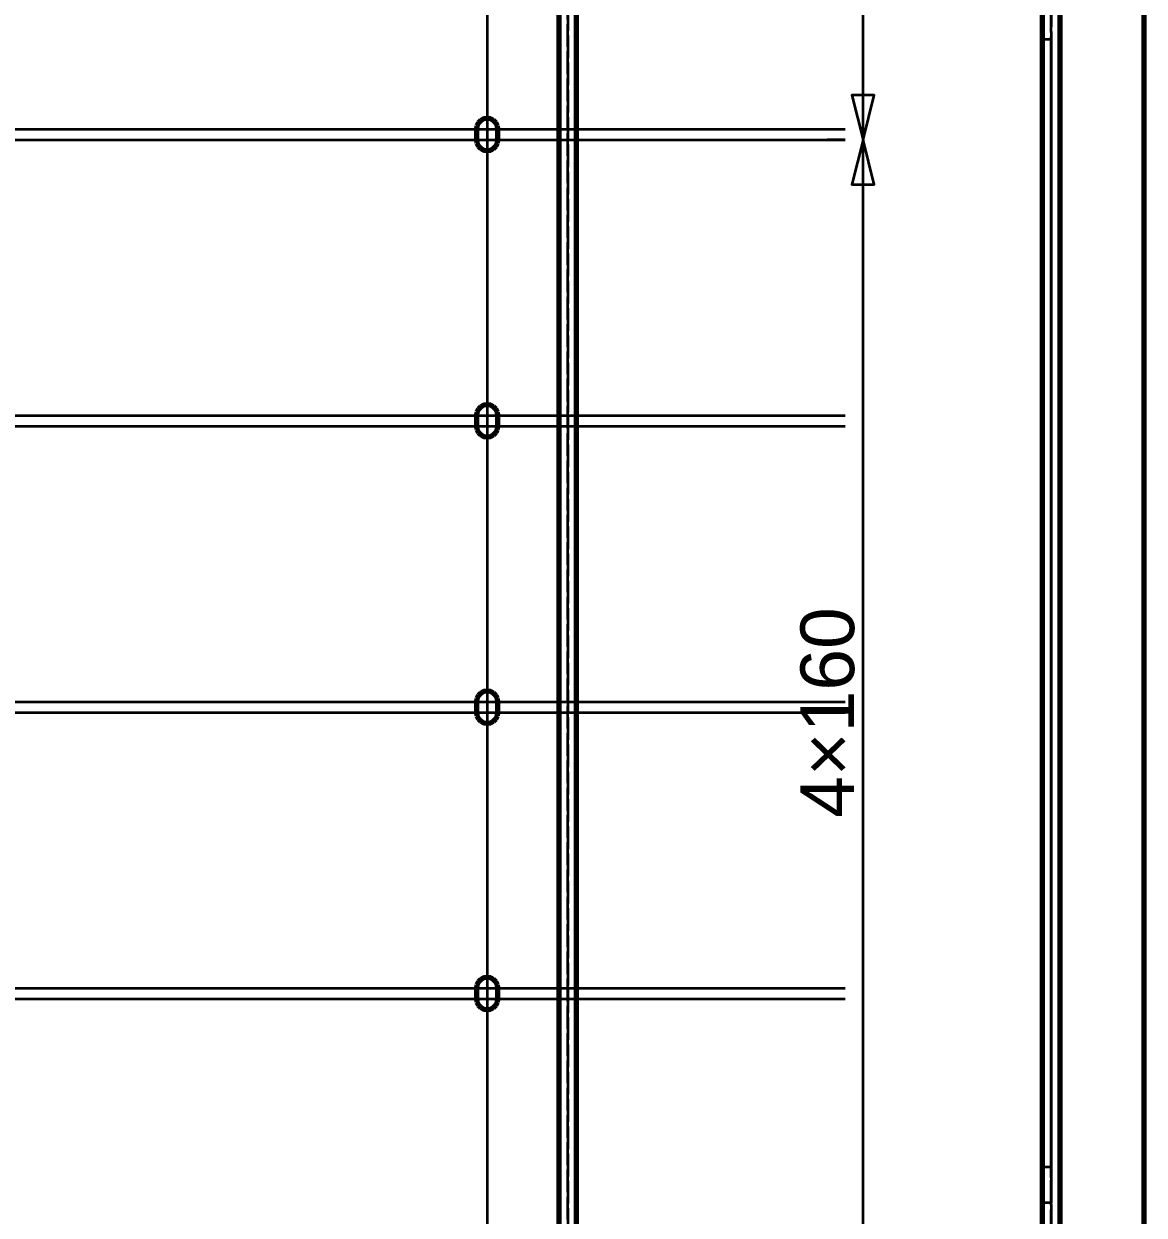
# Model space of a CAD drawing. Header units: millimetres. Extents: x 0 to 420, y 0 to 297.
# Drawn here: x 189.1 to 251.7, y 175.6 to 242.2 of the extents above; entities that cross this region are included whole.
import ezdxf
from ezdxf.enums import TextEntityAlignment as Align

# ---------------------------------------------------------------- set-up
doc = ezdxf.new("R2010")
doc.units = ezdxf.units.MM
doc.linetypes.add('CENTER', pattern=[5.08, 3.175, -0.635, 0.635, -0.635])
doc.linetypes.add('DASHED', pattern=[1.524, 1.27, -0.254])
doc.styles.add('GOST', font='Arial')

msp = doc.modelspace()

# ---------------------------------------------------------------- linework, layer by layer
at = {"color": 1, "lineweight": 70}
for p, q in [((219, 257), (219, 160.931)), ((246, 257), (246, 160.931)), ((220, 160.931), (220, 256.779)), ((247, 160.931), (247, 256.779)), ((251.7, 158.605), (251.7, 254.7)), ((214.429, 236.485), (214.4, 236.3)), ((214.515, 236.653), (214.429, 236.485)), ((214.647, 236.785), (214.515, 236.653)), ((214.815, 236.871), (214.647, 236.785)), ((215, 236.9), (214.815, 236.871)), ((215.185, 236.871), (215, 236.9)), ((215.353, 236.785), (215.185, 236.871)), ((215.485, 236.653), (215.353, 236.785)), ((215.571, 236.485), (215.485, 236.653)), ((215.6, 236.3), (215.571, 236.485)), ((214.4, 236.3), (214.4, 235.7)), ((214.4, 235.7), (214.429, 235.515)), ((215.571, 235.515), (215.6, 235.7)), ((215.6, 235.7), (215.6, 236.3)), ((214.429, 235.515), (214.515, 235.347)), ((214.515, 235.347), (214.647, 235.215)), ((214.647, 235.215), (214.815, 235.129)), ((214.815, 235.129), (215, 235.1)), ((215, 235.1), (215.185, 235.129)), ((215.185, 235.129), (215.353, 235.215)), ((215.353, 235.215), (215.485, 235.347)), ((215.485, 235.347), (215.571, 235.515)), ((214.429, 220.485), (214.4, 220.3)), ((214.515, 220.653), (214.429, 220.485)), ((214.647, 220.785), (214.515, 220.653)), ((214.815, 220.871), (214.647, 220.785)), ((215, 220.9), (214.815, 220.871)), ((215.185, 220.871), (215, 220.9)), ((215.353, 220.785), (215.185, 220.871)), ((215.485, 220.653), (215.353, 220.785)), ((215.571, 220.485), (215.485, 220.653)), ((215.6, 220.3), (215.571, 220.485)), ((214.4, 220.3), (214.4, 219.7)), ((214.4, 219.7), (214.429, 219.515)), ((215.571, 219.515), (215.6, 219.7)), ((215.6, 219.7), (215.6, 220.3)), ((214.429, 219.515), (214.515, 219.347)), ((214.515, 219.347), (214.647, 219.215)), ((214.647, 219.215), (214.815, 219.129)), ((214.815, 219.129), (215, 219.1)), ((215, 219.1), (215.185, 219.129)), ((215.185, 219.129), (215.353, 219.215)), ((215.353, 219.215), (215.485, 219.347)), ((215.485, 219.347), (215.571, 219.515)), ((214.429, 204.485), (214.4, 204.3)), ((214.515, 204.653), (214.429, 204.485)), ((214.647, 204.785), (214.515, 204.653)), ((214.815, 204.871), (214.647, 204.785)), ((215, 204.9), (214.815, 204.871)), ((215.185, 204.871), (215, 204.9)), ((215.353, 204.785), (215.185, 204.871)), ((215.485, 204.653), (215.353, 204.785)), ((215.571, 204.485), (215.485, 204.653)), ((215.6, 204.3), (215.571, 204.485)), ((214.4, 204.3), (214.4, 203.7)), ((214.4, 203.7), (214.429, 203.515)), ((215.571, 203.515), (215.6, 203.7)), ((215.6, 203.7), (215.6, 204.3)), ((214.429, 203.515), (214.515, 203.347)), ((214.515, 203.347), (214.647, 203.215)), ((214.647, 203.215), (214.815, 203.129)), ((214.815, 203.129), (215, 203.1)), ((215, 203.1), (215.185, 203.129)), ((215.185, 203.129), (215.353, 203.215)), ((215.353, 203.215), (215.485, 203.347)), ((215.485, 203.347), (215.571, 203.515)), ((214.429, 188.485), (214.4, 188.3)), ((214.515, 188.653), (214.429, 188.485)), ((214.647, 188.785), (214.515, 188.653)), ((214.815, 188.871), (214.647, 188.785)), ((215, 188.9), (214.815, 188.871)), ((215.185, 188.871), (215, 188.9)), ((215.353, 188.785), (215.185, 188.871)), ((215.485, 188.653), (215.353, 188.785)), ((215.571, 188.485), (215.485, 188.653)), ((215.6, 188.3), (215.571, 188.485)), ((214.4, 188.3), (214.4, 187.7)), ((215.6, 187.7), (215.6, 188.3)), ((214.4, 187.7), (214.429, 187.515)), ((214.429, 187.515), (214.515, 187.347)), ((214.515, 187.347), (214.647, 187.215)), ((214.647, 187.215), (214.815, 187.129)), ((214.815, 187.129), (215, 187.1)), ((215, 187.1), (215.185, 187.129)), ((215.185, 187.129), (215.353, 187.215)), ((215.353, 187.215), (215.485, 187.347)), ((215.485, 187.347), (215.571, 187.515)), ((215.571, 187.515), (215.6, 187.7))]:
    msp.add_line(p, q, dxfattribs=at)
at = {"color": 7, "lineweight": 35}
for p, q in [((236, 235.7), (236, 257)), ((215, 249.7), (215, 142.932)), ((215, 249.1), (215, 142.932)), ((72.6, 236.3), (235, 236.3)), ((72.6, 235.7), (235, 235.7)), ((217.6, 236.3), (235, 236.3)), ((217.6, 235.7), (235, 235.7)), ((235, 235.7), (234, 235.7)), ((235, 235.7), (234, 235.7)), ((236, 171.7), (236, 235.7)), ((215, 233.7), (215, 142.932)), ((215, 233.1), (215, 142.932)), ((72.6, 220.3), (235, 220.3)), ((72.6, 219.7), (235, 219.7)), ((217.6, 220.3), (235, 220.3)), ((217.6, 219.7), (235, 219.7)), ((215, 217.7), (215, 142.932)), ((215, 217.1), (215, 142.932)), ((72.6, 204.3), (235, 204.3)), ((72.6, 203.7), (235, 203.7)), ((217.6, 204.3), (235, 204.3)), ((217.6, 203.7), (235, 203.7)), ((215, 201.7), (215, 142.932)), ((215, 201.1), (215, 142.932)), ((72.6, 188.3), (235, 188.3)), ((217.6, 188.3), (235, 188.3)), ((72.6, 187.7), (235, 187.7)), ((217.6, 187.7), (235, 187.7)), ((215, 185.7), (215, 142.932)), ((215, 185.1), (215, 142.932))]:
    msp.add_line(p, q, dxfattribs=at)
at = {"color": 5, "linetype": 'DASHED', "lineweight": 35}
for p, q in [((246, 160.931), (246, 257)), ((246.5, 160.931), (246.5, 257)), ((246.5, 257), (246.5, 160.931)), ((219.5, 256.779), (219.5, 160.931)), ((219.5, 158.605), (219.5, 254.7)), ((220, 158.605), (220, 254.7)), ((251.7, 158.605), (251.7, 254.7)), ((251.7, 254.7), (251.7, 158.605)), ((251.7, 254.7), (251.7, 158.605)), ((246, 241.3), (246, 178.3)), ((246, 178.3), (246, 241.3)), ((246.5, 241.3), (246, 241.3)), ((246.5, 241.3), (246, 241.3)), ((246.5, 178.3), (246.5, 241.3)), ((246.5, 241.3), (246.5, 178.3)), ((214.4, 236.3), (214.429, 236.485)), ((214.429, 236.485), (214.515, 236.653)), ((214.515, 236.653), (214.647, 236.785)), ((214.647, 236.785), (214.815, 236.871)), ((214.815, 236.871), (215, 236.9)), ((215, 236.9), (215.185, 236.871)), ((215.185, 236.871), (215.353, 236.785)), ((215.353, 236.785), (215.485, 236.653)), ((215.485, 236.653), (215.571, 236.485)), ((215.571, 236.485), (215.6, 236.3)), ((246, 236.896), (246, 236.9)), ((246, 236.9), (246, 236.896)), ((246, 236.896), (246, 236.9)), ((246, 236.9), (246, 236.896)), ((246, 236.885), (246, 236.896)), ((246, 236.896), (246, 236.885)), ((246, 236.885), (246, 236.896)), ((246, 236.896), (246, 236.885)), ((246, 236.866), (246, 236.885)), ((246, 236.885), (246, 236.866)), ((246, 236.866), (246, 236.885)), ((246, 236.885), (246, 236.866)), ((246, 236.841), (246, 236.866)), ((246, 236.866), (246, 236.841)), ((246, 236.841), (246, 236.866)), ((246, 236.866), (246, 236.841)), ((246, 236.808), (246, 236.841)), ((246, 236.841), (246, 236.808)), ((246, 236.808), (246, 236.841)), ((246, 236.841), (246, 236.808)), ((246, 236.769), (246, 236.808)), ((246, 236.808), (246, 236.769)), ((246, 236.769), (246, 236.808)), ((246, 236.808), (246, 236.769)), ((246, 236.724), (246, 236.769)), ((246, 236.769), (246, 236.724)), ((246, 236.724), (246, 236.769)), ((246, 236.769), (246, 236.724)), ((246, 236.674), (246, 236.724)), ((246, 236.724), (246, 236.674)), ((246, 236.674), (246, 236.724)), ((246, 236.724), (246, 236.674)), ((246, 236.619), (246, 236.674)), ((246, 236.674), (246, 236.619)), ((246, 236.619), (246, 236.674)), ((246, 236.674), (246, 236.619)), ((246, 236.56), (246, 236.619)), ((246, 236.619), (246, 236.56)), ((246, 236.56), (246, 236.619)), ((246, 236.619), (246, 236.56)), ((246, 236.498), (246, 236.56)), ((246, 236.56), (246, 236.498)), ((246, 236.498), (246, 236.56)), ((246, 236.56), (246, 236.498)), ((246, 236.434), (246, 236.498)), ((246, 236.498), (246, 236.434)), ((246, 236.434), (246, 236.498)), ((246, 236.498), (246, 236.434)), ((246, 236.367), (246, 236.434)), ((246, 236.434), (246, 236.367)), ((246, 236.367), (246, 236.434)), ((246, 236.434), (246, 236.367)), ((246, 236.3), (246, 236.367)), ((246, 236.367), (246, 236.3)), ((246, 236.3), (246, 236.367)), ((246, 236.367), (246, 236.3)), ((246.5, 236.896), (246.5, 236.9)), ((246.5, 236.9), (246.5, 236.896)), ((246.5, 236.896), (246.5, 236.9)), ((246.5, 236.9), (246.5, 236.896)), ((246.5, 236.885), (246.5, 236.896)), ((246.5, 236.896), (246.5, 236.885)), ((246.5, 236.885), (246.5, 236.896)), ((246.5, 236.896), (246.5, 236.885)), ((246.5, 236.866), (246.5, 236.885)), ((246.5, 236.885), (246.5, 236.866)), ((246.5, 236.866), (246.5, 236.885)), ((246.5, 236.885), (246.5, 236.866)), ((246.5, 236.841), (246.5, 236.866)), ((246.5, 236.866), (246.5, 236.841)), ((246.5, 236.841), (246.5, 236.866)), ((246.5, 236.866), (246.5, 236.841)), ((246.5, 236.808), (246.5, 236.841)), ((246.5, 236.841), (246.5, 236.808)), ((246.5, 236.808), (246.5, 236.841)), ((246.5, 236.841), (246.5, 236.808)), ((246.5, 236.769), (246.5, 236.808)), ((246.5, 236.808), (246.5, 236.769)), ((246.5, 236.769), (246.5, 236.808)), ((246.5, 236.808), (246.5, 236.769)), ((246.5, 236.724), (246.5, 236.769)), ((246.5, 236.769), (246.5, 236.724)), ((246.5, 236.724), (246.5, 236.769)), ((246.5, 236.769), (246.5, 236.724)), ((246.5, 236.674), (246.5, 236.724)), ((246.5, 236.724), (246.5, 236.674)), ((246.5, 236.674), (246.5, 236.724)), ((246.5, 236.724), (246.5, 236.674)), ((246.5, 236.619), (246.5, 236.674)), ((246.5, 236.674), (246.5, 236.619)), ((246.5, 236.619), (246.5, 236.674)), ((246.5, 236.674), (246.5, 236.619)), ((246.5, 236.56), (246.5, 236.619)), ((246.5, 236.619), (246.5, 236.56)), ((246.5, 236.56), (246.5, 236.619)), ((246.5, 236.619), (246.5, 236.56)), ((246.5, 236.498), (246.5, 236.56)), ((246.5, 236.56), (246.5, 236.498)), ((246.5, 236.498), (246.5, 236.56)), ((246.5, 236.56), (246.5, 236.498)), ((246.5, 236.434), (246.5, 236.498)), ((246.5, 236.498), (246.5, 236.434)), ((246.5, 236.434), (246.5, 236.498)), ((246.5, 236.498), (246.5, 236.434)), ((246.5, 236.367), (246.5, 236.434)), ((246.5, 236.434), (246.5, 236.367)), ((246.5, 236.367), (246.5, 236.434)), ((246.5, 236.434), (246.5, 236.367)), ((246.5, 236.3), (246.5, 236.367)), ((246.5, 236.367), (246.5, 236.3)), ((246.5, 236.3), (246.5, 236.367)), ((246.5, 236.367), (246.5, 236.3)), ((214.4, 235.7), (214.4, 236.3)), ((214.429, 235.515), (214.4, 235.7)), ((215.6, 235.7), (215.571, 235.515)), ((215.6, 236.3), (215.6, 235.7)), ((246, 236.3), (246, 235.7)), ((246, 235.7), (246, 236.3)), ((246, 236.3), (246, 235.7)), ((246, 235.7), (246, 236.3)), ((246, 235.7), (246, 235.633)), ((246, 235.633), (246, 235.7)), ((246, 235.7), (246, 235.633)), ((246, 235.633), (246, 235.7)), ((246.5, 235.7), (246.5, 236.3)), ((246.5, 236.3), (246.5, 235.7)), ((246.5, 235.7), (246.5, 236.3)), ((246.5, 236.3), (246.5, 235.7)), ((246.5, 235.7), (246.5, 235.633)), ((246.5, 235.633), (246.5, 235.7)), ((246.5, 235.7), (246.5, 235.633)), ((246.5, 235.633), (246.5, 235.7)), ((214.515, 235.347), (214.429, 235.515)), ((214.647, 235.215), (214.515, 235.347)), ((214.815, 235.129), (214.647, 235.215)), ((215, 235.1), (214.815, 235.129)), ((215.185, 235.129), (215, 235.1)), ((215.353, 235.215), (215.185, 235.129)), ((215.485, 235.347), (215.353, 235.215)), ((215.571, 235.515), (215.485, 235.347)), ((246, 235.633), (246, 235.566)), ((246, 235.566), (246, 235.633)), ((246, 235.633), (246, 235.566)), ((246, 235.566), (246, 235.633)), ((246, 235.566), (246, 235.502)), ((246, 235.502), (246, 235.566)), ((246, 235.566), (246, 235.502)), ((246, 235.502), (246, 235.566)), ((246, 235.502), (246, 235.44)), ((246, 235.44), (246, 235.502)), ((246, 235.502), (246, 235.44)), ((246, 235.44), (246, 235.502)), ((246, 235.44), (246, 235.381)), ((246, 235.381), (246, 235.44)), ((246, 235.44), (246, 235.381)), ((246, 235.381), (246, 235.44)), ((246, 235.381), (246, 235.326)), ((246, 235.326), (246, 235.381)), ((246, 235.381), (246, 235.326)), ((246, 235.326), (246, 235.381)), ((246, 235.326), (246, 235.276)), ((246, 235.276), (246, 235.326)), ((246, 235.326), (246, 235.276)), ((246, 235.276), (246, 235.326)), ((246, 235.276), (246, 235.231)), ((246, 235.231), (246, 235.276)), ((246, 235.276), (246, 235.231)), ((246, 235.231), (246, 235.276)), ((246, 235.231), (246, 235.192)), ((246, 235.192), (246, 235.231)), ((246, 235.231), (246, 235.192)), ((246, 235.192), (246, 235.231)), ((246, 235.192), (246, 235.159)), ((246, 235.159), (246, 235.192)), ((246, 235.192), (246, 235.159)), ((246, 235.159), (246, 235.192)), ((246, 235.159), (246, 235.134)), ((246, 235.134), (246, 235.159)), ((246, 235.159), (246, 235.134)), ((246, 235.134), (246, 235.159)), ((246, 235.134), (246, 235.115)), ((246, 235.115), (246, 235.134)), ((246, 235.134), (246, 235.115)), ((246, 235.115), (246, 235.134)), ((246, 235.115), (246, 235.104)), ((246, 235.104), (246, 235.115)), ((246, 235.115), (246, 235.104)), ((246, 235.104), (246, 235.115)), ((246, 235.104), (246, 235.1)), ((246, 235.1), (246, 235.104)), ((246, 235.104), (246, 235.1)), ((246, 235.1), (246, 235.104)), ((246.5, 235.633), (246.5, 235.566)), ((246.5, 235.566), (246.5, 235.633)), ((246.5, 235.633), (246.5, 235.566)), ((246.5, 235.566), (246.5, 235.633)), ((246.5, 235.566), (246.5, 235.502)), ((246.5, 235.502), (246.5, 235.566)), ((246.5, 235.566), (246.5, 235.502)), ((246.5, 235.502), (246.5, 235.566)), ((246.5, 235.502), (246.5, 235.44)), ((246.5, 235.44), (246.5, 235.502)), ((246.5, 235.502), (246.5, 235.44)), ((246.5, 235.44), (246.5, 235.502)), ((246.5, 235.44), (246.5, 235.381)), ((246.5, 235.381), (246.5, 235.44)), ((246.5, 235.44), (246.5, 235.381)), ((246.5, 235.381), (246.5, 235.44)), ((246.5, 235.381), (246.5, 235.326)), ((246.5, 235.326), (246.5, 235.381)), ((246.5, 235.381), (246.5, 235.326)), ((246.5, 235.326), (246.5, 235.381)), ((246.5, 235.326), (246.5, 235.276)), ((246.5, 235.276), (246.5, 235.326)), ((246.5, 235.326), (246.5, 235.276)), ((246.5, 235.276), (246.5, 235.326)), ((246.5, 235.276), (246.5, 235.231)), ((246.5, 235.231), (246.5, 235.276)), ((246.5, 235.276), (246.5, 235.231)), ((246.5, 235.231), (246.5, 235.276)), ((246.5, 235.231), (246.5, 235.192)), ((246.5, 235.192), (246.5, 235.231)), ((246.5, 235.231), (246.5, 235.192)), ((246.5, 235.192), (246.5, 235.231)), ((246.5, 235.192), (246.5, 235.159)), ((246.5, 235.159), (246.5, 235.192)), ((246.5, 235.192), (246.5, 235.159)), ((246.5, 235.159), (246.5, 235.192)), ((246.5, 235.159), (246.5, 235.134)), ((246.5, 235.134), (246.5, 235.159)), ((246.5, 235.159), (246.5, 235.134)), ((246.5, 235.134), (246.5, 235.159)), ((246.5, 235.134), (246.5, 235.115)), ((246.5, 235.115), (246.5, 235.134)), ((246.5, 235.134), (246.5, 235.115)), ((246.5, 235.115), (246.5, 235.134)), ((246.5, 235.115), (246.5, 235.104)), ((246.5, 235.104), (246.5, 235.115)), ((246.5, 235.115), (246.5, 235.104)), ((246.5, 235.104), (246.5, 235.115)), ((246.5, 235.104), (246.5, 235.1)), ((246.5, 235.1), (246.5, 235.104)), ((246.5, 235.104), (246.5, 235.1)), ((246.5, 235.1), (246.5, 235.104)), ((214.4, 220.3), (214.429, 220.485)), ((214.429, 220.485), (214.515, 220.653)), ((214.515, 220.653), (214.647, 220.785)), ((214.647, 220.785), (214.815, 220.871)), ((214.815, 220.871), (215, 220.9)), ((215, 220.9), (215.185, 220.871)), ((215.185, 220.871), (215.353, 220.785)), ((215.353, 220.785), (215.485, 220.653)), ((215.485, 220.653), (215.571, 220.485)), ((215.571, 220.485), (215.6, 220.3)), ((246, 220.896), (246, 220.9)), ((246, 220.9), (246, 220.896)), ((246, 220.896), (246, 220.9)), ((246, 220.9), (246, 220.896)), ((246, 220.885), (246, 220.896)), ((246, 220.896), (246, 220.885)), ((246, 220.885), (246, 220.896)), ((246, 220.896), (246, 220.885)), ((246, 220.866), (246, 220.885)), ((246, 220.885), (246, 220.866)), ((246, 220.866), (246, 220.885)), ((246, 220.885), (246, 220.866)), ((246, 220.841), (246, 220.866)), ((246, 220.866), (246, 220.841)), ((246, 220.841), (246, 220.866)), ((246, 220.866), (246, 220.841)), ((246, 220.808), (246, 220.841)), ((246, 220.841), (246, 220.808)), ((246, 220.808), (246, 220.841)), ((246, 220.841), (246, 220.808)), ((246, 220.769), (246, 220.808)), ((246, 220.808), (246, 220.769)), ((246, 220.769), (246, 220.808)), ((246, 220.808), (246, 220.769)), ((246, 220.724), (246, 220.769)), ((246, 220.769), (246, 220.724)), ((246, 220.724), (246, 220.769)), ((246, 220.769), (246, 220.724)), ((246, 220.674), (246, 220.724)), ((246, 220.724), (246, 220.674)), ((246, 220.674), (246, 220.724)), ((246, 220.724), (246, 220.674)), ((246, 220.619), (246, 220.674)), ((246, 220.674), (246, 220.619)), ((246, 220.619), (246, 220.674)), ((246, 220.674), (246, 220.619)), ((246, 220.56), (246, 220.619)), ((246, 220.619), (246, 220.56)), ((246, 220.56), (246, 220.619)), ((246, 220.619), (246, 220.56)), ((246, 220.498), (246, 220.56)), ((246, 220.56), (246, 220.498)), ((246, 220.498), (246, 220.56)), ((246, 220.56), (246, 220.498)), ((246, 220.434), (246, 220.498)), ((246, 220.498), (246, 220.434)), ((246, 220.434), (246, 220.498)), ((246, 220.498), (246, 220.434)), ((246, 220.367), (246, 220.434)), ((246, 220.434), (246, 220.367)), ((246, 220.367), (246, 220.434)), ((246, 220.434), (246, 220.367)), ((246, 220.3), (246, 220.367)), ((246, 220.367), (246, 220.3)), ((246, 220.3), (246, 220.367)), ((246, 220.367), (246, 220.3)), ((246.5, 220.896), (246.5, 220.9)), ((246.5, 220.9), (246.5, 220.896)), ((246.5, 220.896), (246.5, 220.9)), ((246.5, 220.9), (246.5, 220.896)), ((246.5, 220.885), (246.5, 220.896)), ((246.5, 220.896), (246.5, 220.885)), ((246.5, 220.885), (246.5, 220.896)), ((246.5, 220.896), (246.5, 220.885)), ((246.5, 220.866), (246.5, 220.885)), ((246.5, 220.885), (246.5, 220.866)), ((246.5, 220.866), (246.5, 220.885)), ((246.5, 220.885), (246.5, 220.866)), ((246.5, 220.841), (246.5, 220.866)), ((246.5, 220.866), (246.5, 220.841)), ((246.5, 220.841), (246.5, 220.866)), ((246.5, 220.866), (246.5, 220.841)), ((246.5, 220.808), (246.5, 220.841)), ((246.5, 220.841), (246.5, 220.808)), ((246.5, 220.808), (246.5, 220.841)), ((246.5, 220.841), (246.5, 220.808)), ((246.5, 220.769), (246.5, 220.808)), ((246.5, 220.808), (246.5, 220.769)), ((246.5, 220.769), (246.5, 220.808)), ((246.5, 220.808), (246.5, 220.769)), ((246.5, 220.724), (246.5, 220.769)), ((246.5, 220.769), (246.5, 220.724)), ((246.5, 220.724), (246.5, 220.769)), ((246.5, 220.769), (246.5, 220.724)), ((246.5, 220.674), (246.5, 220.724)), ((246.5, 220.724), (246.5, 220.674)), ((246.5, 220.674), (246.5, 220.724)), ((246.5, 220.724), (246.5, 220.674)), ((246.5, 220.619), (246.5, 220.674)), ((246.5, 220.674), (246.5, 220.619)), ((246.5, 220.619), (246.5, 220.674)), ((246.5, 220.674), (246.5, 220.619)), ((246.5, 220.56), (246.5, 220.619)), ((246.5, 220.619), (246.5, 220.56)), ((246.5, 220.56), (246.5, 220.619)), ((246.5, 220.619), (246.5, 220.56)), ((246.5, 220.498), (246.5, 220.56)), ((246.5, 220.56), (246.5, 220.498)), ((246.5, 220.498), (246.5, 220.56)), ((246.5, 220.56), (246.5, 220.498)), ((246.5, 220.434), (246.5, 220.498)), ((246.5, 220.498), (246.5, 220.434)), ((246.5, 220.434), (246.5, 220.498)), ((246.5, 220.498), (246.5, 220.434)), ((246.5, 220.367), (246.5, 220.434)), ((246.5, 220.434), (246.5, 220.367)), ((246.5, 220.367), (246.5, 220.434)), ((246.5, 220.434), (246.5, 220.367)), ((246.5, 220.3), (246.5, 220.367)), ((246.5, 220.367), (246.5, 220.3)), ((246.5, 220.3), (246.5, 220.367)), ((246.5, 220.367), (246.5, 220.3)), ((214.4, 219.7), (214.4, 220.3)), ((214.429, 219.515), (214.4, 219.7)), ((215.6, 219.7), (215.571, 219.515)), ((215.6, 220.3), (215.6, 219.7)), ((246, 220.3), (246, 219.7)), ((246, 219.7), (246, 220.3)), ((246, 220.3), (246, 219.7)), ((246, 219.7), (246, 220.3)), ((246, 219.7), (246, 219.633)), ((246, 219.633), (246, 219.7)), ((246, 219.7), (246, 219.633)), ((246, 219.633), (246, 219.7)), ((246.5, 219.7), (246.5, 220.3)), ((246.5, 220.3), (246.5, 219.7)), ((246.5, 219.7), (246.5, 220.3)), ((246.5, 220.3), (246.5, 219.7)), ((246.5, 219.7), (246.5, 219.633)), ((246.5, 219.633), (246.5, 219.7)), ((246.5, 219.7), (246.5, 219.633)), ((246.5, 219.633), (246.5, 219.7)), ((214.515, 219.347), (214.429, 219.515)), ((214.647, 219.215), (214.515, 219.347)), ((214.815, 219.129), (214.647, 219.215)), ((215, 219.1), (214.815, 219.129)), ((215.185, 219.129), (215, 219.1)), ((215.353, 219.215), (215.185, 219.129)), ((215.485, 219.347), (215.353, 219.215)), ((215.571, 219.515), (215.485, 219.347)), ((246, 219.633), (246, 219.566)), ((246, 219.566), (246, 219.633)), ((246, 219.633), (246, 219.566)), ((246, 219.566), (246, 219.633)), ((246, 219.566), (246, 219.502)), ((246, 219.502), (246, 219.566)), ((246, 219.566), (246, 219.502)), ((246, 219.502), (246, 219.566)), ((246, 219.502), (246, 219.44)), ((246, 219.44), (246, 219.502)), ((246, 219.502), (246, 219.44)), ((246, 219.44), (246, 219.502)), ((246, 219.44), (246, 219.381)), ((246, 219.381), (246, 219.44)), ((246, 219.44), (246, 219.381)), ((246, 219.381), (246, 219.44)), ((246, 219.381), (246, 219.326)), ((246, 219.326), (246, 219.381)), ((246, 219.381), (246, 219.326)), ((246, 219.326), (246, 219.381)), ((246, 219.326), (246, 219.276)), ((246, 219.276), (246, 219.326)), ((246, 219.326), (246, 219.276)), ((246, 219.276), (246, 219.326)), ((246, 219.276), (246, 219.231)), ((246, 219.231), (246, 219.276)), ((246, 219.276), (246, 219.231)), ((246, 219.231), (246, 219.276)), ((246, 219.231), (246, 219.192)), ((246, 219.192), (246, 219.231)), ((246, 219.231), (246, 219.192)), ((246, 219.192), (246, 219.231)), ((246, 219.192), (246, 219.159)), ((246, 219.159), (246, 219.192)), ((246, 219.192), (246, 219.159)), ((246, 219.159), (246, 219.192)), ((246, 219.159), (246, 219.134)), ((246, 219.134), (246, 219.159)), ((246, 219.159), (246, 219.134)), ((246, 219.134), (246, 219.159)), ((246, 219.134), (246, 219.115)), ((246, 219.115), (246, 219.134)), ((246, 219.134), (246, 219.115)), ((246, 219.115), (246, 219.134)), ((246, 219.115), (246, 219.104)), ((246, 219.104), (246, 219.115)), ((246, 219.115), (246, 219.104)), ((246, 219.104), (246, 219.115)), ((246, 219.104), (246, 219.1)), ((246, 219.1), (246, 219.104)), ((246, 219.104), (246, 219.1)), ((246, 219.1), (246, 219.104)), ((246.5, 219.633), (246.5, 219.566)), ((246.5, 219.566), (246.5, 219.633)), ((246.5, 219.633), (246.5, 219.566)), ((246.5, 219.566), (246.5, 219.633)), ((246.5, 219.566), (246.5, 219.502)), ((246.5, 219.502), (246.5, 219.566)), ((246.5, 219.566), (246.5, 219.502)), ((246.5, 219.502), (246.5, 219.566)), ((246.5, 219.502), (246.5, 219.44)), ((246.5, 219.44), (246.5, 219.502)), ((246.5, 219.502), (246.5, 219.44)), ((246.5, 219.44), (246.5, 219.502)), ((246.5, 219.44), (246.5, 219.381)), ((246.5, 219.381), (246.5, 219.44)), ((246.5, 219.44), (246.5, 219.381)), ((246.5, 219.381), (246.5, 219.44)), ((246.5, 219.381), (246.5, 219.326)), ((246.5, 219.326), (246.5, 219.381)), ((246.5, 219.381), (246.5, 219.326)), ((246.5, 219.326), (246.5, 219.381)), ((246.5, 219.326), (246.5, 219.276)), ((246.5, 219.276), (246.5, 219.326)), ((246.5, 219.326), (246.5, 219.276)), ((246.5, 219.276), (246.5, 219.326)), ((246.5, 219.276), (246.5, 219.231)), ((246.5, 219.231), (246.5, 219.276)), ((246.5, 219.276), (246.5, 219.231)), ((246.5, 219.231), (246.5, 219.276)), ((246.5, 219.231), (246.5, 219.192)), ((246.5, 219.192), (246.5, 219.231)), ((246.5, 219.231), (246.5, 219.192)), ((246.5, 219.192), (246.5, 219.231)), ((246.5, 219.192), (246.5, 219.159)), ((246.5, 219.159), (246.5, 219.192)), ((246.5, 219.192), (246.5, 219.159)), ((246.5, 219.159), (246.5, 219.192)), ((246.5, 219.159), (246.5, 219.134)), ((246.5, 219.134), (246.5, 219.159)), ((246.5, 219.159), (246.5, 219.134)), ((246.5, 219.134), (246.5, 219.159)), ((246.5, 219.134), (246.5, 219.115)), ((246.5, 219.115), (246.5, 219.134)), ((246.5, 219.134), (246.5, 219.115)), ((246.5, 219.115), (246.5, 219.134)), ((246.5, 219.115), (246.5, 219.104)), ((246.5, 219.104), (246.5, 219.115)), ((246.5, 219.115), (246.5, 219.104)), ((246.5, 219.104), (246.5, 219.115)), ((246.5, 219.104), (246.5, 219.1)), ((246.5, 219.1), (246.5, 219.104)), ((246.5, 219.104), (246.5, 219.1)), ((246.5, 219.1), (246.5, 219.104)), ((214.4, 204.3), (214.429, 204.485)), ((214.429, 204.485), (214.515, 204.653)), ((214.515, 204.653), (214.647, 204.785)), ((214.647, 204.785), (214.815, 204.871)), ((214.815, 204.871), (215, 204.9)), ((215, 204.9), (215.185, 204.871)), ((215.185, 204.871), (215.353, 204.785)), ((215.353, 204.785), (215.485, 204.653)), ((215.485, 204.653), (215.571, 204.485)), ((215.571, 204.485), (215.6, 204.3)), ((246, 204.896), (246, 204.9)), ((246, 204.9), (246, 204.896)), ((246, 204.896), (246, 204.9)), ((246, 204.9), (246, 204.896)), ((246, 204.885), (246, 204.896)), ((246, 204.896), (246, 204.885)), ((246, 204.885), (246, 204.896)), ((246, 204.896), (246, 204.885)), ((246, 204.866), (246, 204.885)), ((246, 204.885), (246, 204.866)), ((246, 204.866), (246, 204.885)), ((246, 204.885), (246, 204.866)), ((246, 204.841), (246, 204.866)), ((246, 204.866), (246, 204.841)), ((246, 204.841), (246, 204.866)), ((246, 204.866), (246, 204.841)), ((246, 204.808), (246, 204.841)), ((246, 204.841), (246, 204.808)), ((246, 204.808), (246, 204.841)), ((246, 204.841), (246, 204.808)), ((246, 204.769), (246, 204.808)), ((246, 204.808), (246, 204.769)), ((246, 204.769), (246, 204.808)), ((246, 204.808), (246, 204.769)), ((246, 204.724), (246, 204.769)), ((246, 204.769), (246, 204.724)), ((246, 204.724), (246, 204.769)), ((246, 204.769), (246, 204.724)), ((246, 204.674), (246, 204.724)), ((246, 204.724), (246, 204.674)), ((246, 204.674), (246, 204.724)), ((246, 204.724), (246, 204.674)), ((246, 204.619), (246, 204.674)), ((246, 204.674), (246, 204.619)), ((246, 204.619), (246, 204.674)), ((246, 204.674), (246, 204.619)), ((246, 204.56), (246, 204.619)), ((246, 204.619), (246, 204.56)), ((246, 204.56), (246, 204.619)), ((246, 204.619), (246, 204.56)), ((246, 204.498), (246, 204.56)), ((246, 204.56), (246, 204.498)), ((246, 204.498), (246, 204.56)), ((246, 204.56), (246, 204.498)), ((246, 204.434), (246, 204.498)), ((246, 204.498), (246, 204.434)), ((246, 204.434), (246, 204.498)), ((246, 204.498), (246, 204.434)), ((246, 204.367), (246, 204.434)), ((246, 204.434), (246, 204.367)), ((246, 204.367), (246, 204.434)), ((246, 204.434), (246, 204.367)), ((246, 204.3), (246, 204.367)), ((246, 204.367), (246, 204.3)), ((246, 204.3), (246, 204.367)), ((246, 204.367), (246, 204.3)), ((246.5, 204.896), (246.5, 204.9)), ((246.5, 204.9), (246.5, 204.896)), ((246.5, 204.896), (246.5, 204.9)), ((246.5, 204.9), (246.5, 204.896)), ((246.5, 204.885), (246.5, 204.896)), ((246.5, 204.896), (246.5, 204.885)), ((246.5, 204.885), (246.5, 204.896)), ((246.5, 204.896), (246.5, 204.885)), ((246.5, 204.866), (246.5, 204.885)), ((246.5, 204.885), (246.5, 204.866)), ((246.5, 204.866), (246.5, 204.885)), ((246.5, 204.885), (246.5, 204.866)), ((246.5, 204.841), (246.5, 204.866)), ((246.5, 204.866), (246.5, 204.841)), ((246.5, 204.841), (246.5, 204.866)), ((246.5, 204.866), (246.5, 204.841)), ((246.5, 204.808), (246.5, 204.841)), ((246.5, 204.841), (246.5, 204.808)), ((246.5, 204.808), (246.5, 204.841)), ((246.5, 204.841), (246.5, 204.808)), ((246.5, 204.769), (246.5, 204.808)), ((246.5, 204.808), (246.5, 204.769)), ((246.5, 204.769), (246.5, 204.808)), ((246.5, 204.808), (246.5, 204.769)), ((246.5, 204.724), (246.5, 204.769)), ((246.5, 204.769), (246.5, 204.724)), ((246.5, 204.724), (246.5, 204.769)), ((246.5, 204.769), (246.5, 204.724)), ((246.5, 204.674), (246.5, 204.724)), ((246.5, 204.724), (246.5, 204.674)), ((246.5, 204.674), (246.5, 204.724)), ((246.5, 204.724), (246.5, 204.674)), ((246.5, 204.619), (246.5, 204.674)), ((246.5, 204.674), (246.5, 204.619)), ((246.5, 204.619), (246.5, 204.674)), ((246.5, 204.674), (246.5, 204.619)), ((246.5, 204.56), (246.5, 204.619)), ((246.5, 204.619), (246.5, 204.56)), ((246.5, 204.56), (246.5, 204.619)), ((246.5, 204.619), (246.5, 204.56)), ((246.5, 204.498), (246.5, 204.56)), ((246.5, 204.56), (246.5, 204.498)), ((246.5, 204.498), (246.5, 204.56)), ((246.5, 204.56), (246.5, 204.498)), ((246.5, 204.434), (246.5, 204.498)), ((246.5, 204.498), (246.5, 204.434)), ((246.5, 204.434), (246.5, 204.498)), ((246.5, 204.498), (246.5, 204.434)), ((246.5, 204.367), (246.5, 204.434)), ((246.5, 204.434), (246.5, 204.367)), ((246.5, 204.367), (246.5, 204.434)), ((246.5, 204.434), (246.5, 204.367)), ((246.5, 204.3), (246.5, 204.367)), ((246.5, 204.367), (246.5, 204.3)), ((246.5, 204.3), (246.5, 204.367)), ((246.5, 204.367), (246.5, 204.3)), ((214.4, 203.7), (214.4, 204.3)), ((214.429, 203.515), (214.4, 203.7)), ((215.6, 203.7), (215.571, 203.515)), ((215.6, 204.3), (215.6, 203.7)), ((246, 204.3), (246, 203.7)), ((246, 203.7), (246, 204.3)), ((246, 204.3), (246, 203.7)), ((246, 203.7), (246, 204.3)), ((246, 203.7), (246, 203.633)), ((246, 203.633), (246, 203.7)), ((246, 203.7), (246, 203.633)), ((246, 203.633), (246, 203.7)), ((246.5, 203.7), (246.5, 204.3)), ((246.5, 204.3), (246.5, 203.7)), ((246.5, 203.7), (246.5, 204.3)), ((246.5, 204.3), (246.5, 203.7)), ((246.5, 203.7), (246.5, 203.633)), ((246.5, 203.633), (246.5, 203.7)), ((246.5, 203.7), (246.5, 203.633)), ((246.5, 203.633), (246.5, 203.7)), ((214.515, 203.347), (214.429, 203.515)), ((214.647, 203.215), (214.515, 203.347)), ((214.815, 203.129), (214.647, 203.215)), ((215, 203.1), (214.815, 203.129)), ((215.185, 203.129), (215, 203.1)), ((215.353, 203.215), (215.185, 203.129)), ((215.485, 203.347), (215.353, 203.215)), ((215.571, 203.515), (215.485, 203.347)), ((246, 203.633), (246, 203.566)), ((246, 203.566), (246, 203.633)), ((246, 203.633), (246, 203.566)), ((246, 203.566), (246, 203.633)), ((246, 203.566), (246, 203.502)), ((246, 203.502), (246, 203.566)), ((246, 203.566), (246, 203.502)), ((246, 203.502), (246, 203.566)), ((246, 203.502), (246, 203.44)), ((246, 203.44), (246, 203.502)), ((246, 203.502), (246, 203.44)), ((246, 203.44), (246, 203.502)), ((246, 203.44), (246, 203.381)), ((246, 203.381), (246, 203.44)), ((246, 203.44), (246, 203.381)), ((246, 203.381), (246, 203.44)), ((246, 203.381), (246, 203.326)), ((246, 203.326), (246, 203.381)), ((246, 203.381), (246, 203.326)), ((246, 203.326), (246, 203.381)), ((246, 203.326), (246, 203.276)), ((246, 203.276), (246, 203.326)), ((246, 203.326), (246, 203.276)), ((246, 203.276), (246, 203.326)), ((246, 203.276), (246, 203.231)), ((246, 203.231), (246, 203.276)), ((246, 203.276), (246, 203.231)), ((246, 203.231), (246, 203.276)), ((246, 203.231), (246, 203.192)), ((246, 203.192), (246, 203.231)), ((246, 203.231), (246, 203.192)), ((246, 203.192), (246, 203.231)), ((246, 203.192), (246, 203.159)), ((246, 203.159), (246, 203.192)), ((246, 203.192), (246, 203.159)), ((246, 203.159), (246, 203.192)), ((246, 203.159), (246, 203.134)), ((246, 203.134), (246, 203.159)), ((246, 203.159), (246, 203.134)), ((246, 203.134), (246, 203.159)), ((246, 203.134), (246, 203.115)), ((246, 203.115), (246, 203.134)), ((246, 203.134), (246, 203.115)), ((246, 203.115), (246, 203.134)), ((246, 203.115), (246, 203.104)), ((246, 203.104), (246, 203.115)), ((246, 203.115), (246, 203.104)), ((246, 203.104), (246, 203.115)), ((246, 203.104), (246, 203.1)), ((246, 203.1), (246, 203.104)), ((246, 203.104), (246, 203.1)), ((246, 203.1), (246, 203.104)), ((246.5, 203.633), (246.5, 203.566)), ((246.5, 203.566), (246.5, 203.633)), ((246.5, 203.633), (246.5, 203.566)), ((246.5, 203.566), (246.5, 203.633)), ((246.5, 203.566), (246.5, 203.502)), ((246.5, 203.502), (246.5, 203.566)), ((246.5, 203.566), (246.5, 203.502)), ((246.5, 203.502), (246.5, 203.566)), ((246.5, 203.502), (246.5, 203.44)), ((246.5, 203.44), (246.5, 203.502)), ((246.5, 203.502), (246.5, 203.44)), ((246.5, 203.44), (246.5, 203.502)), ((246.5, 203.44), (246.5, 203.381)), ((246.5, 203.381), (246.5, 203.44)), ((246.5, 203.44), (246.5, 203.381)), ((246.5, 203.381), (246.5, 203.44)), ((246.5, 203.381), (246.5, 203.326)), ((246.5, 203.326), (246.5, 203.381)), ((246.5, 203.381), (246.5, 203.326)), ((246.5, 203.326), (246.5, 203.381)), ((246.5, 203.326), (246.5, 203.276)), ((246.5, 203.276), (246.5, 203.326)), ((246.5, 203.326), (246.5, 203.276)), ((246.5, 203.276), (246.5, 203.326)), ((246.5, 203.276), (246.5, 203.231)), ((246.5, 203.231), (246.5, 203.276)), ((246.5, 203.276), (246.5, 203.231)), ((246.5, 203.231), (246.5, 203.276)), ((246.5, 203.231), (246.5, 203.192)), ((246.5, 203.192), (246.5, 203.231)), ((246.5, 203.231), (246.5, 203.192)), ((246.5, 203.192), (246.5, 203.231)), ((246.5, 203.192), (246.5, 203.159)), ((246.5, 203.159), (246.5, 203.192)), ((246.5, 203.192), (246.5, 203.159)), ((246.5, 203.159), (246.5, 203.192)), ((246.5, 203.159), (246.5, 203.134)), ((246.5, 203.134), (246.5, 203.159)), ((246.5, 203.159), (246.5, 203.134)), ((246.5, 203.134), (246.5, 203.159)), ((246.5, 203.134), (246.5, 203.115)), ((246.5, 203.115), (246.5, 203.134)), ((246.5, 203.134), (246.5, 203.115)), ((246.5, 203.115), (246.5, 203.134)), ((246.5, 203.115), (246.5, 203.104)), ((246.5, 203.104), (246.5, 203.115)), ((246.5, 203.115), (246.5, 203.104)), ((246.5, 203.104), (246.5, 203.115)), ((246.5, 203.104), (246.5, 203.1)), ((246.5, 203.1), (246.5, 203.104)), ((246.5, 203.104), (246.5, 203.1)), ((246.5, 203.1), (246.5, 203.104)), ((214.4, 188.3), (214.429, 188.485)), ((214.429, 188.485), (214.515, 188.653)), ((214.515, 188.653), (214.647, 188.785)), ((214.647, 188.785), (214.815, 188.871)), ((214.815, 188.871), (215, 188.9)), ((215, 188.9), (215.185, 188.871)), ((215.185, 188.871), (215.353, 188.785)), ((215.353, 188.785), (215.485, 188.653)), ((215.485, 188.653), (215.571, 188.485)), ((215.571, 188.485), (215.6, 188.3)), ((246, 188.896), (246, 188.9)), ((246, 188.9), (246, 188.896)), ((246, 188.896), (246, 188.9)), ((246, 188.9), (246, 188.896)), ((246, 188.885), (246, 188.896)), ((246, 188.896), (246, 188.885)), ((246, 188.885), (246, 188.896)), ((246, 188.896), (246, 188.885)), ((246, 188.866), (246, 188.885)), ((246, 188.885), (246, 188.866)), ((246, 188.866), (246, 188.885)), ((246, 188.885), (246, 188.866)), ((246, 188.841), (246, 188.866)), ((246, 188.866), (246, 188.841)), ((246, 188.841), (246, 188.866)), ((246, 188.866), (246, 188.841)), ((246, 188.808), (246, 188.841)), ((246, 188.841), (246, 188.808)), ((246, 188.808), (246, 188.841)), ((246, 188.841), (246, 188.808)), ((246, 188.769), (246, 188.808)), ((246, 188.808), (246, 188.769)), ((246, 188.769), (246, 188.808)), ((246, 188.808), (246, 188.769)), ((246, 188.724), (246, 188.769)), ((246, 188.769), (246, 188.724)), ((246, 188.724), (246, 188.769)), ((246, 188.769), (246, 188.724)), ((246, 188.674), (246, 188.724)), ((246, 188.724), (246, 188.674)), ((246, 188.674), (246, 188.724)), ((246, 188.724), (246, 188.674)), ((246, 188.619), (246, 188.674)), ((246, 188.674), (246, 188.619)), ((246, 188.619), (246, 188.674)), ((246, 188.674), (246, 188.619)), ((246, 188.56), (246, 188.619)), ((246, 188.619), (246, 188.56)), ((246, 188.56), (246, 188.619)), ((246, 188.619), (246, 188.56)), ((246, 188.498), (246, 188.56)), ((246, 188.56), (246, 188.498)), ((246, 188.498), (246, 188.56)), ((246, 188.56), (246, 188.498)), ((246, 188.434), (246, 188.498)), ((246, 188.498), (246, 188.434)), ((246, 188.434), (246, 188.498)), ((246, 188.498), (246, 188.434)), ((246, 188.367), (246, 188.434)), ((246, 188.434), (246, 188.367)), ((246, 188.367), (246, 188.434)), ((246, 188.434), (246, 188.367)), ((246.5, 188.896), (246.5, 188.9)), ((246.5, 188.9), (246.5, 188.896)), ((246.5, 188.896), (246.5, 188.9)), ((246.5, 188.9), (246.5, 188.896)), ((246.5, 188.885), (246.5, 188.896)), ((246.5, 188.896), (246.5, 188.885)), ((246.5, 188.885), (246.5, 188.896)), ((246.5, 188.896), (246.5, 188.885)), ((246.5, 188.866), (246.5, 188.885)), ((246.5, 188.885), (246.5, 188.866)), ((246.5, 188.866), (246.5, 188.885)), ((246.5, 188.885), (246.5, 188.866)), ((246.5, 188.841), (246.5, 188.866)), ((246.5, 188.866), (246.5, 188.841)), ((246.5, 188.841), (246.5, 188.866)), ((246.5, 188.866), (246.5, 188.841)), ((246.5, 188.808), (246.5, 188.841)), ((246.5, 188.841), (246.5, 188.808)), ((246.5, 188.808), (246.5, 188.841)), ((246.5, 188.841), (246.5, 188.808)), ((246.5, 188.769), (246.5, 188.808)), ((246.5, 188.808), (246.5, 188.769)), ((246.5, 188.769), (246.5, 188.808)), ((246.5, 188.808), (246.5, 188.769)), ((246.5, 188.724), (246.5, 188.769)), ((246.5, 188.769), (246.5, 188.724)), ((246.5, 188.724), (246.5, 188.769)), ((246.5, 188.769), (246.5, 188.724)), ((246.5, 188.674), (246.5, 188.724)), ((246.5, 188.724), (246.5, 188.674)), ((246.5, 188.674), (246.5, 188.724)), ((246.5, 188.724), (246.5, 188.674)), ((246.5, 188.619), (246.5, 188.674)), ((246.5, 188.674), (246.5, 188.619)), ((246.5, 188.619), (246.5, 188.674)), ((246.5, 188.674), (246.5, 188.619)), ((246.5, 188.56), (246.5, 188.619)), ((246.5, 188.619), (246.5, 188.56)), ((246.5, 188.56), (246.5, 188.619)), ((246.5, 188.619), (246.5, 188.56)), ((246.5, 188.498), (246.5, 188.56)), ((246.5, 188.56), (246.5, 188.498)), ((246.5, 188.498), (246.5, 188.56)), ((246.5, 188.56), (246.5, 188.498)), ((246.5, 188.434), (246.5, 188.498)), ((246.5, 188.498), (246.5, 188.434)), ((246.5, 188.434), (246.5, 188.498)), ((246.5, 188.498), (246.5, 188.434)), ((246.5, 188.367), (246.5, 188.434)), ((246.5, 188.434), (246.5, 188.367)), ((246.5, 188.367), (246.5, 188.434)), ((246.5, 188.434), (246.5, 188.367)), ((214.4, 187.7), (214.4, 188.3)), ((215.6, 188.3), (215.6, 187.7)), ((246, 188.3), (246, 188.367)), ((246, 188.367), (246, 188.3)), ((246, 188.3), (246, 188.367)), ((246, 188.367), (246, 188.3)), ((246, 188.3), (246, 187.7)), ((246, 187.7), (246, 188.3)), ((246, 188.3), (246, 187.7)), ((246, 187.7), (246, 188.3)), ((246.5, 188.3), (246.5, 188.367)), ((246.5, 188.367), (246.5, 188.3)), ((246.5, 188.3), (246.5, 188.367)), ((246.5, 188.367), (246.5, 188.3)), ((246.5, 187.7), (246.5, 188.3)), ((246.5, 188.3), (246.5, 187.7)), ((246.5, 187.7), (246.5, 188.3)), ((246.5, 188.3), (246.5, 187.7)), ((214.429, 187.515), (214.4, 187.7)), ((214.515, 187.347), (214.429, 187.515)), ((214.647, 187.215), (214.515, 187.347)), ((214.815, 187.129), (214.647, 187.215)), ((215, 187.1), (214.815, 187.129)), ((215.185, 187.129), (215, 187.1)), ((215.353, 187.215), (215.185, 187.129)), ((215.485, 187.347), (215.353, 187.215)), ((215.571, 187.515), (215.485, 187.347)), ((215.6, 187.7), (215.571, 187.515)), ((246, 187.7), (246, 187.633)), ((246, 187.633), (246, 187.7)), ((246, 187.7), (246, 187.633)), ((246, 187.633), (246, 187.7)), ((246, 187.633), (246, 187.566)), ((246, 187.566), (246, 187.633)), ((246, 187.633), (246, 187.566)), ((246, 187.566), (246, 187.633)), ((246, 187.566), (246, 187.502)), ((246, 187.502), (246, 187.566)), ((246, 187.566), (246, 187.502)), ((246, 187.502), (246, 187.566)), ((246, 187.502), (246, 187.44)), ((246, 187.44), (246, 187.502)), ((246, 187.502), (246, 187.44)), ((246, 187.44), (246, 187.502)), ((246, 187.44), (246, 187.381)), ((246, 187.381), (246, 187.44)), ((246, 187.44), (246, 187.381)), ((246, 187.381), (246, 187.44)), ((246, 187.381), (246, 187.326)), ((246, 187.326), (246, 187.381)), ((246, 187.381), (246, 187.326)), ((246, 187.326), (246, 187.381)), ((246, 187.326), (246, 187.276)), ((246, 187.276), (246, 187.326)), ((246, 187.326), (246, 187.276)), ((246, 187.276), (246, 187.326)), ((246, 187.276), (246, 187.231)), ((246, 187.231), (246, 187.276)), ((246, 187.276), (246, 187.231)), ((246, 187.231), (246, 187.276)), ((246, 187.231), (246, 187.192)), ((246, 187.192), (246, 187.231)), ((246, 187.231), (246, 187.192)), ((246, 187.192), (246, 187.231)), ((246, 187.192), (246, 187.159)), ((246, 187.159), (246, 187.192)), ((246, 187.192), (246, 187.159)), ((246, 187.159), (246, 187.192)), ((246, 187.159), (246, 187.134)), ((246, 187.134), (246, 187.159)), ((246, 187.159), (246, 187.134)), ((246, 187.134), (246, 187.159)), ((246, 187.134), (246, 187.115)), ((246, 187.115), (246, 187.134)), ((246, 187.134), (246, 187.115)), ((246, 187.115), (246, 187.134)), ((246, 187.115), (246, 187.104)), ((246, 187.104), (246, 187.115)), ((246, 187.115), (246, 187.104)), ((246, 187.104), (246, 187.115)), ((246, 187.104), (246, 187.1)), ((246, 187.1), (246, 187.104)), ((246, 187.104), (246, 187.1)), ((246, 187.1), (246, 187.104)), ((246.5, 187.7), (246.5, 187.633)), ((246.5, 187.633), (246.5, 187.7)), ((246.5, 187.7), (246.5, 187.633)), ((246.5, 187.633), (246.5, 187.7)), ((246.5, 187.633), (246.5, 187.566)), ((246.5, 187.566), (246.5, 187.633)), ((246.5, 187.633), (246.5, 187.566)), ((246.5, 187.566), (246.5, 187.633)), ((246.5, 187.566), (246.5, 187.502)), ((246.5, 187.502), (246.5, 187.566)), ((246.5, 187.566), (246.5, 187.502)), ((246.5, 187.502), (246.5, 187.566)), ((246.5, 187.502), (246.5, 187.44)), ((246.5, 187.44), (246.5, 187.502)), ((246.5, 187.502), (246.5, 187.44)), ((246.5, 187.44), (246.5, 187.502)), ((246.5, 187.44), (246.5, 187.381)), ((246.5, 187.381), (246.5, 187.44)), ((246.5, 187.44), (246.5, 187.381)), ((246.5, 187.381), (246.5, 187.44)), ((246.5, 187.381), (246.5, 187.326)), ((246.5, 187.326), (246.5, 187.381)), ((246.5, 187.381), (246.5, 187.326)), ((246.5, 187.326), (246.5, 187.381)), ((246.5, 187.326), (246.5, 187.276)), ((246.5, 187.276), (246.5, 187.326)), ((246.5, 187.326), (246.5, 187.276)), ((246.5, 187.276), (246.5, 187.326)), ((246.5, 187.276), (246.5, 187.231)), ((246.5, 187.231), (246.5, 187.276)), ((246.5, 187.276), (246.5, 187.231)), ((246.5, 187.231), (246.5, 187.276)), ((246.5, 187.231), (246.5, 187.192)), ((246.5, 187.192), (246.5, 187.231)), ((246.5, 187.231), (246.5, 187.192)), ((246.5, 187.192), (246.5, 187.231)), ((246.5, 187.192), (246.5, 187.159)), ((246.5, 187.159), (246.5, 187.192)), ((246.5, 187.192), (246.5, 187.159)), ((246.5, 187.159), (246.5, 187.192)), ((246.5, 187.159), (246.5, 187.134)), ((246.5, 187.134), (246.5, 187.159)), ((246.5, 187.159), (246.5, 187.134)), ((246.5, 187.134), (246.5, 187.159)), ((246.5, 187.134), (246.5, 187.115)), ((246.5, 187.115), (246.5, 187.134)), ((246.5, 187.134), (246.5, 187.115)), ((246.5, 187.115), (246.5, 187.134)), ((246.5, 187.115), (246.5, 187.104)), ((246.5, 187.104), (246.5, 187.115)), ((246.5, 187.115), (246.5, 187.104)), ((246.5, 187.104), (246.5, 187.115)), ((246.5, 187.104), (246.5, 187.1)), ((246.5, 187.1), (246.5, 187.104)), ((246.5, 187.104), (246.5, 187.1)), ((246.5, 187.1), (246.5, 187.104)), ((246, 178.3), (246, 176.3)), ((246, 176.3), (246, 178.3)), ((246.5, 178.3), (246, 178.3)), ((246.5, 178.3), (246, 178.3)), ((246.5, 176.3), (246.5, 178.3)), ((246.5, 178.3), (246.5, 176.3)), ((246.5, 176.3), (246, 176.3)), ((246.5, 176.3), (246, 176.3))]:
    msp.add_line(p, q, dxfattribs=at)
at = {"color": 4, "linetype": 'CENTER', "lineweight": 25}
for p, q in [((215, 234.2), (215, 238.4)), ((215, 233.6), (215, 237.8)), ((212.9, 236.3), (217.1, 236.3)), ((212.9, 235.7), (217.1, 235.7)), ((215, 218.2), (215, 222.4)), ((215, 217.6), (215, 221.8)), ((212.9, 220.3), (217.1, 220.3)), ((212.9, 219.7), (217.1, 219.7)), ((215, 202.2), (215, 206.4)), ((215, 201.6), (215, 205.8)), ((212.9, 204.3), (217.1, 204.3)), ((212.9, 203.7), (217.1, 203.7)), ((215, 186.2), (215, 190.4)), ((215, 185.6), (215, 189.8)), ((212.9, 188.3), (217.1, 188.3)), ((212.9, 187.7), (217.1, 187.7))]:
    msp.add_line(p, q, dxfattribs=at)
at = {"color": 7, "lineweight": 35}
for points in [[(236, 235.7), (236.625, 238.2), (235.375, 238.2)], [(236, 235.7), (235.375, 233.2), (236.625, 233.2)]]:
    msp.add_lwpolyline(points, close=True, dxfattribs=at)

# ---------------------------------------------------------------- texts
at = {"color": 7, "style": 'GOST'}
msp.add_text('4×160', height=3, rotation=90, dxfattribs=at).set_placement((234, 203.7), align=Align.MIDDLE)

doc.saveas('drawing.dxf')
